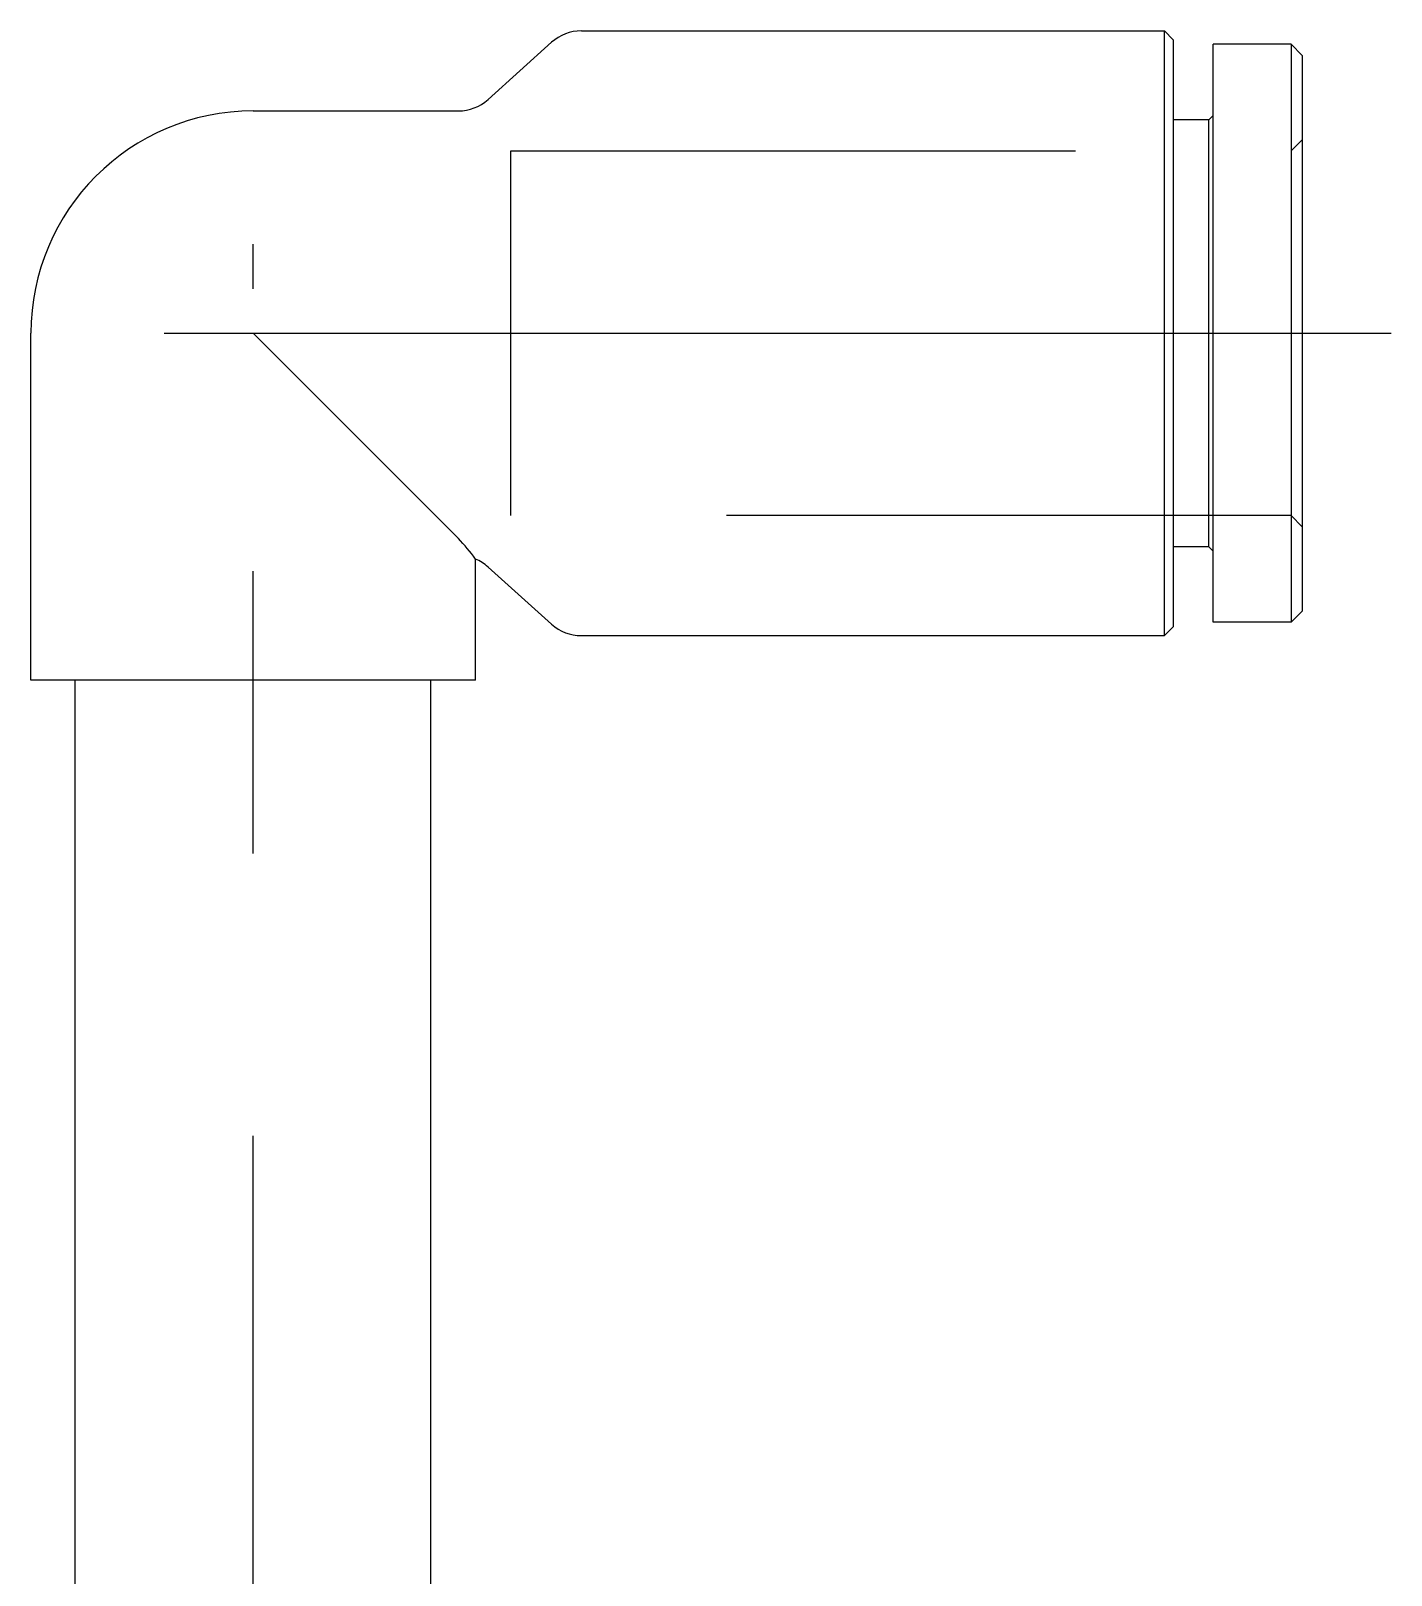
# Model space of a CAD drawing. Extents: x -10.3 to 60.5, y -16.9 to 56.6.
# Drawn here: x -5 to 25.6, y 19.87 to 54.6 of the extents above; entities that cross this region are included whole.
import ezdxf

# ---------------------------------------------------------------- set-up
doc = ezdxf.new("R2010")
doc.units = 0
doc.linetypes.add('CENTER', pattern=[50.8, 31.75, -6.35, 6.35, -6.35])
doc.linetypes.add('DASHED', pattern=[19.05, 12.7, -6.35])
doc.layers.get('0').update_dxf_attribs({"linetype": 'CONTINUOUS'})
doc.layers.add('CENTER', color=1, linetype='CENTER')

msp = doc.modelspace()

# ---------------------------------------------------------------- linework, layer by layer
at = {"color": 7, "linetype": 'CONTINUOUS'}
for p, q in [((7.3837, 54.6), (20.5, 54.6)), ((20.5, 41), (20.5, 54.6)), ((20.7, 54.4), (20.5, 54.6)), ((5.2852, 53.0567), (6.7148, 54.3433)), ((20.7, 54.4), (20.7, 41.2)), ((21.6, 41.3), (21.6, 54.3)), ((23.35, 54.3), (21.6, 54.3)), ((23.35, 54.3), (23.35, 41.3)), ((23.35, 54.3), (23.6, 54.05)), ((23.6, 54.05), (23.6, 41.55)), ((0, 52.8), (4.6163, 52.8)), ((21.5, 52.6), (20.7, 52.6)), ((21.5, 52.6), (21.6, 52.7)), ((21.5, 43), (21.5, 52.6)), ((-5, 40), (-5, 47.8)), ((4.6163, 43.1837), (0, 47.8)), ((5, 40), (5, 42.7234)), ((21.5, 43), (20.7, 43)), ((21.5, 43), (21.6, 42.9)), ((5.2852, 42.5433), (6.7148, 41.2567)), ((23.35, 41.3), (23.6, 41.55)), ((7.3837, 41), (20.5, 41)), ((20.7, 41.2), (20.5, 41)), ((23.35, 41.3), (21.6, 41.3)), ((5, 40), (-5, 40)), ((-4, 0.3), (-4, 40)), ((4, 0.3), (4, 40))]:
    msp.add_line(p, q, dxfattribs=at)
at = {"color": 3, "linetype": 'DASHED'}
for p, q in [((23.35, 51.9), (23.6, 52.15)), ((5.8, 43.7), (5.8, 51.9)), ((5.8, 51.9), (23.35, 51.9)), ((23.35, 43.7), (5.8, 43.7)), ((23.6, 43.45), (23.35, 43.7))]:
    msp.add_line(p, q, dxfattribs=at)
at = {"color": 7, "linetype": 'CONTINUOUS'}
for centre, radius, start, end in [((7.3837, 53.6), 1, 90, 131.98721), ((0, 47.8), 5, 90, 180), ((4.6163, 53.8), 1, 270, 311.98721), ((1.8624, 40.4978), 3.8468, 35.3498, 44.28461), ((4.6163, 41.8), 1, 48.01279, 67.43471), ((7.3837, 42), 1, 228.01279, 270)]:
    msp.add_arc(centre, radius, start, end, dxfattribs=at)
at = {"layer": 'CENTER', "color": 1, "linetype": 'CENTER'}
for p, q in [((0, -2), (0, 49.8)), ((-2, 47.8), (25.6, 47.8))]:
    msp.add_line(p, q, dxfattribs=at)

doc.saveas('drawing.dxf')
